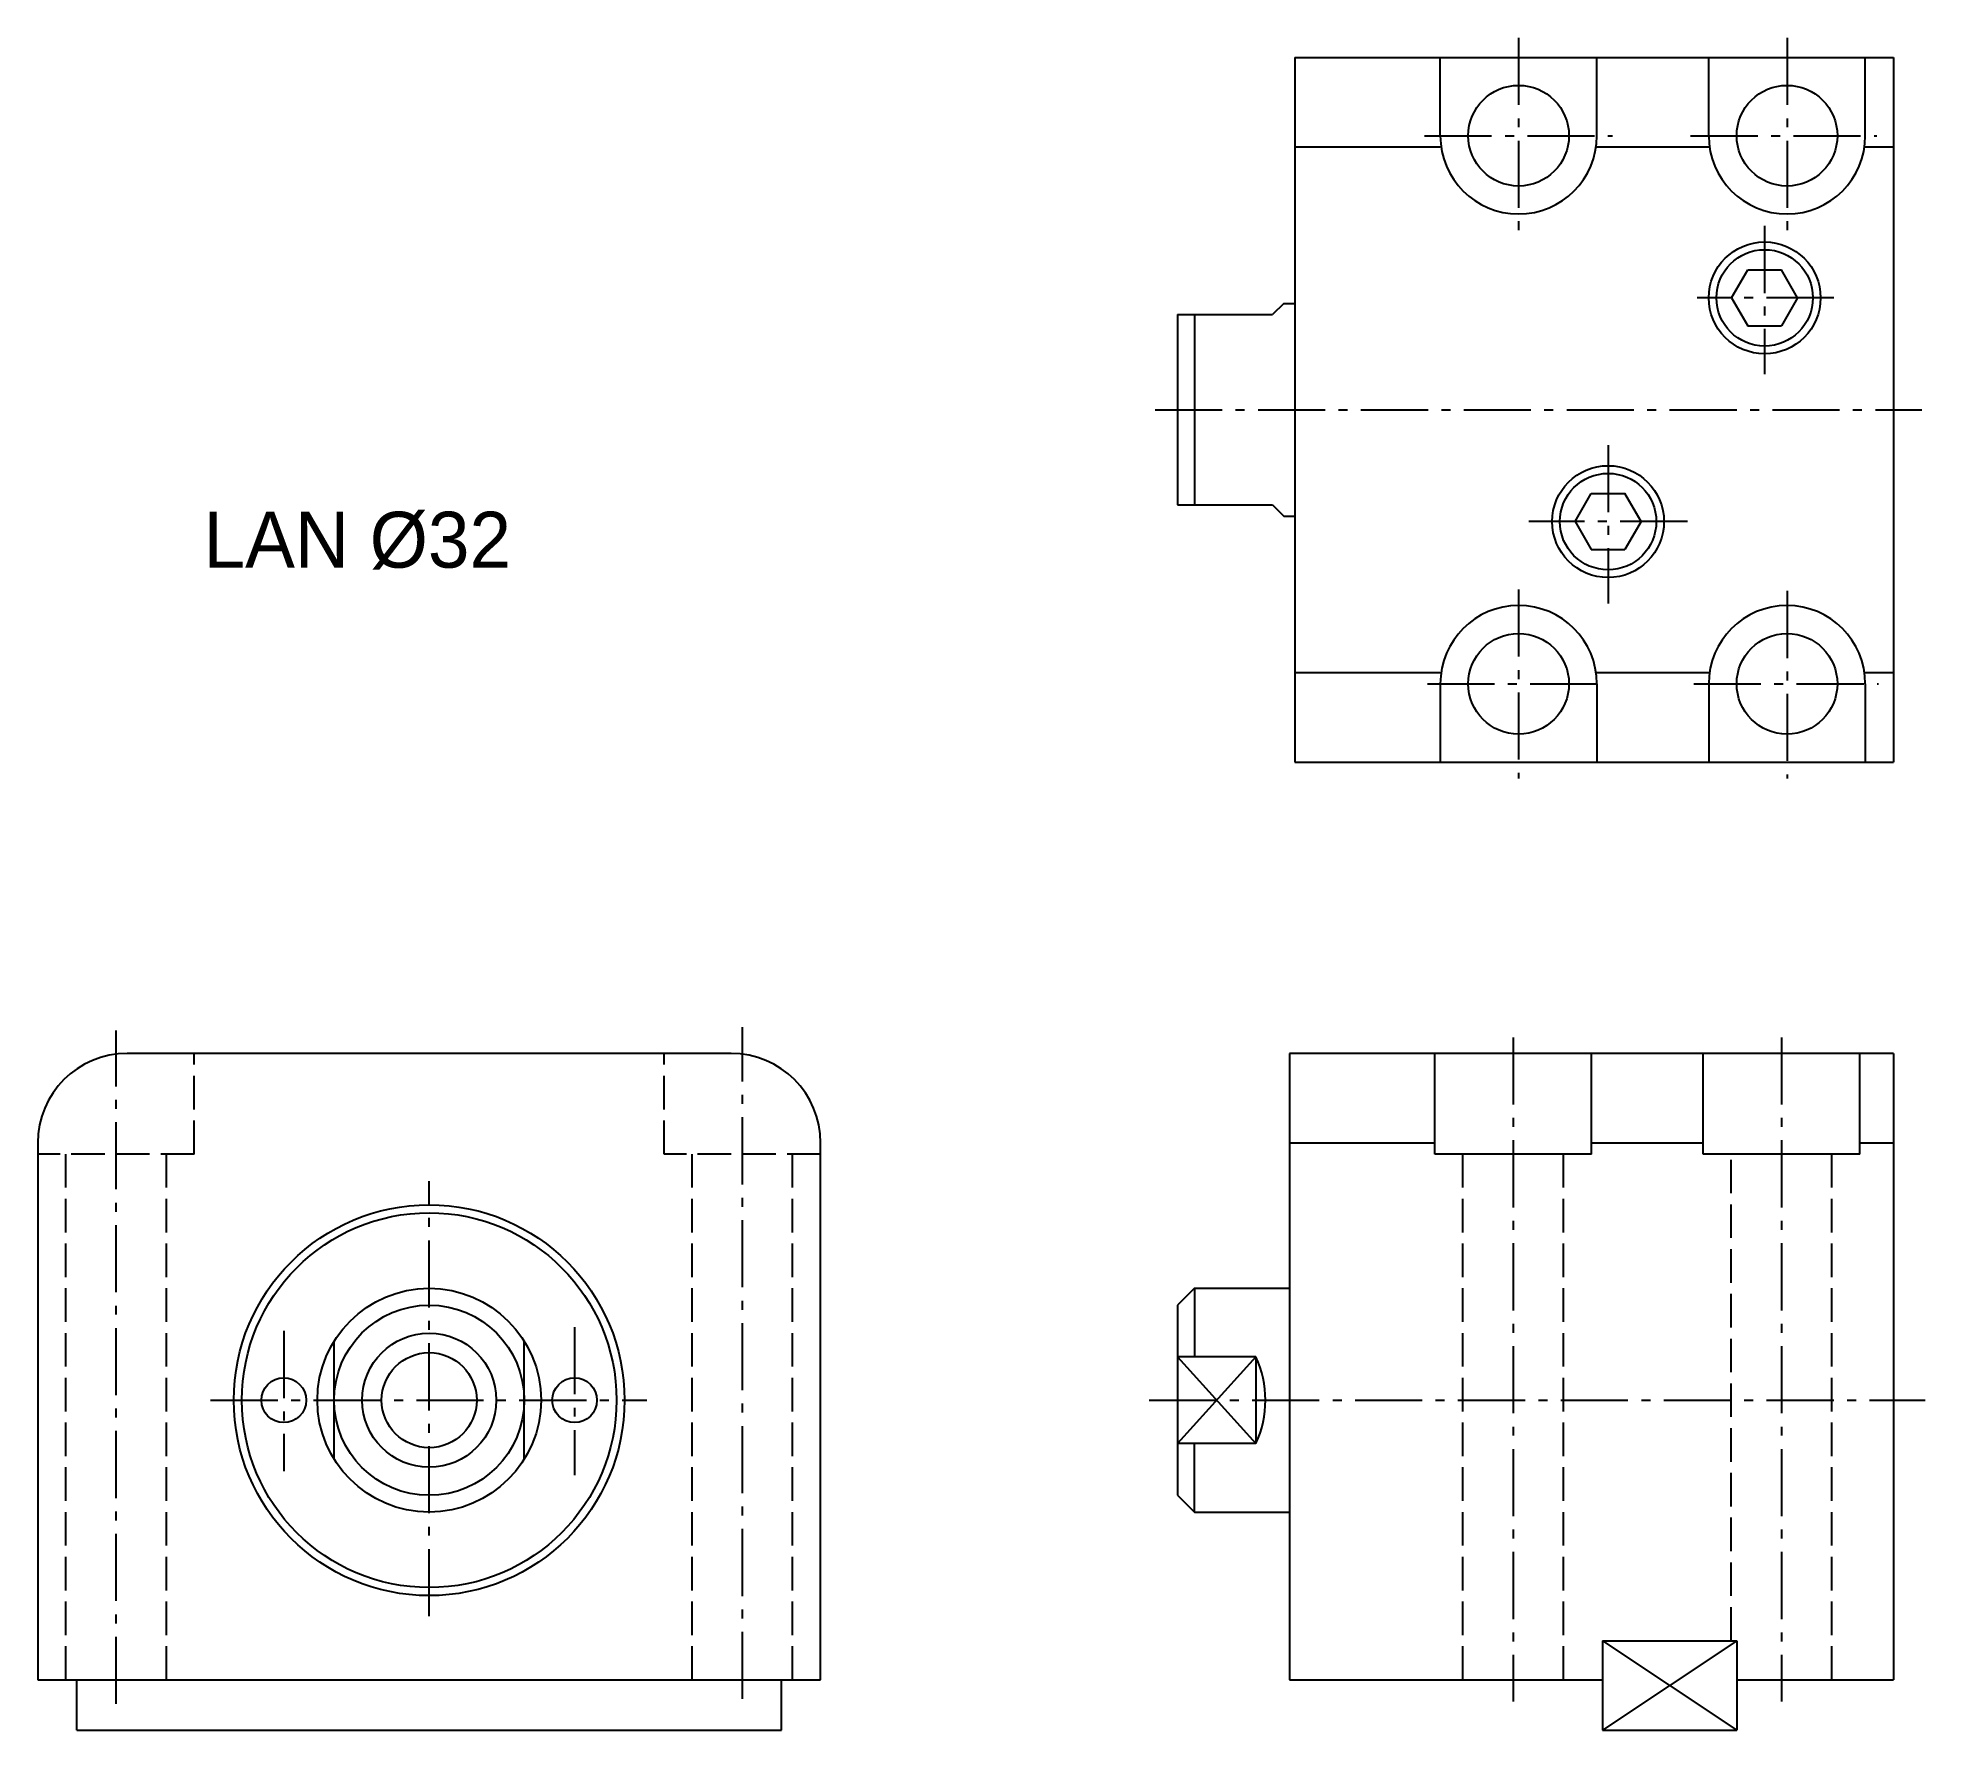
# Model space of a CAD drawing. Extents: x 408 to 577, y 185 to 336.
import ezdxf

# ---------------------------------------------------------------- set-up
doc = ezdxf.new("R2010")
doc.units = 0
doc.header["$MEASUREMENT"] = 0
doc.linetypes.add('DASHED', pattern=[4, 3, -1])
doc.linetypes.add('SCENTER', pattern=[9.2, 6, -1.2, 0.8, -1.2])
doc.layers.get('0').update_dxf_attribs({"linetype": 'CONTINUOUS'})
for name, color, linetype in [('CON', 2, 'CONTINUOUS'), ('DAS', 3, 'DASHED'), ('DIM', 7, 'CONTINUOUS'), ('SCEN', 1, 'SCENTER'), ('UTI', 7, 'CONTINUOUS')]:
    doc.layers.add(name, color=color, linetype=linetype)

# ---------------------------------------------------------------- blocks, each defined once
blk = doc.blocks.new('00000093')
at = {"layer": 'CON'}
for p, q in [((-2.95, 0), (-1.51, 2.5)), ((-1.51, 2.5), (1.51, 2.5)), ((2.95, 0), (1.51, 2.5)), ((2.95, 0), (1.51, -2.5)), ((-2.95, 0), (-1.51, -2.5)), ((-1.51, -2.5), (1.51, -2.5))]:
    blk.add_line(p, q, dxfattribs=at)
for radius in [5, 4.31]:
    blk.add_circle((0, 0), radius, dxfattribs=at)

msp = doc.modelspace()

# ---------------------------------------------------------------- linework, layer by layer
for p, q in [((548.31, 192.64), (560.31, 184.64)), ((560.31, 192.64), (548.31, 184.64))]:
    msp.add_line(p, q)
at = {"layer": 'CON'}
for p, q in [((520.8, 334.18), (520.8, 271.18)), ((520.8, 334.18), (574.31, 334.18)), ((533.8, 327.18), (533.8, 334.18)), ((547.8, 327.18), (547.8, 334.18)), ((557.8, 327.18), (557.8, 334.18)), ((571.8, 327.18), (571.8, 334.18)), ((574.31, 334.18), (574.31, 271.18)), ((520.8, 326.18), (533.8, 326.18)), ((547.8, 326.18), (557.8, 326.18)), ((571.8, 326.18), (574.31, 326.18)), ((510.31, 311.18), (510.31, 294.18)), ((510.31, 311.18), (518.8, 311.18)), ((511.81, 311.18), (511.81, 294.18)), ((519.8, 312.18), (518.8, 311.18)), ((519.8, 312.18), (520.8, 312.18)), ((510.31, 294.18), (518.8, 294.18)), ((518.8, 294.18), (519.8, 293.18)), ((519.8, 293.18), (520.8, 293.18)), ((520.8, 279.18), (533.8, 279.18)), ((547.8, 279.18), (557.8, 279.18)), ((571.8, 279.18), (574.31, 279.18)), ((533.8, 278.18), (533.8, 271.18)), ((547.8, 278.18), (547.8, 271.18)), ((557.8, 278.18), (557.8, 271.18)), ((571.8, 278.18), (571.8, 271.18)), ((520.8, 271.18), (574.31, 271.18)), ((470.39, 245.14), (416.39, 245.14)), ((520.31, 245.14), (520.31, 189.14)), ((574.31, 245.14), (520.31, 245.14)), ((533.31, 236.14), (533.31, 245.14)), ((547.31, 236.14), (547.31, 245.14)), ((557.31, 236.14), (557.31, 245.14)), ((571.31, 236.14), (571.31, 245.14)), ((574.31, 245.14), (574.31, 189.14)), ((408.39, 237.14), (408.39, 189.14)), ((478.39, 189.14), (478.39, 237.14)), ((520.31, 237.14), (533.31, 237.14)), ((547.31, 237.14), (557.31, 237.14)), ((571.31, 237.14), (574.31, 237.14)), ((547.31, 236.14), (533.31, 236.14)), ((571.31, 236.14), (557.31, 236.14)), ((511.81, 224.14), (510.31, 222.64)), ((511.81, 224.14), (520.31, 224.14)), ((511.81, 224.14), (511.81, 218.01)), ((510.31, 222.64), (510.31, 205.64)), ((434.89, 208.87), (434.89, 219.4)), ((451.89, 208.87), (451.89, 219.4)), ((517.31, 218.01), (510.31, 218.01)), ((517.31, 218.01), (517.31, 210.26)), ((517.31, 210.26), (510.31, 210.26)), ((511.81, 204.14), (511.81, 210.26)), ((510.31, 205.64), (511.81, 204.14)), ((511.81, 204.14), (520.31, 204.14)), ((548.31, 192.64), (548.31, 184.64)), ((548.31, 192.64), (560.31, 192.64)), ((560.31, 192.64), (560.31, 184.64)), ((408.39, 189.14), (478.39, 189.14)), ((411.89, 184.64), (411.89, 189.14)), ((474.89, 184.64), (474.89, 189.14)), ((520.31, 189.14), (548.31, 189.14)), ((560.31, 189.14), (574.31, 189.14)), ((411.89, 184.64), (474.89, 184.64)), ((548.31, 184.64), (560.31, 184.64))]:
    msp.add_line(p, q, dxfattribs=at)
for centre, radius in [((540.8, 327.18), 4.5), ((564.8, 327.18), 4.5), ((540.8, 278.18), 4.5), ((564.8, 278.18), 4.5), ((443.39, 214.14), 17.47), ((443.39, 214.14), 16.75), ((443.39, 214.14), 10), ((443.39, 214.14), 8.5), ((443.39, 214.14), 6), ((443.39, 214.14), 4.25), ((430.39, 214.14), 2), ((456.39, 214.14), 2)]:
    msp.add_circle(centre, radius, dxfattribs=at)
for centre, radius, start, end in [((540.8, 327.18), 7, 180, 0), ((564.8, 327.18), 7, 180, 0), ((540.8, 278.18), 7, 0, 180), ((564.8, 278.18), 7, 0, 180), ((416.39, 237.14), 8, 90, 180), ((470.39, 237.14), 8, 0, 90), ((508.91, 214.14), 9.25, 335.2404, 24.7596)]:
    msp.add_arc(centre, radius, start, end, dxfattribs=at)
at = {"layer": 'DAS'}
for p, q in [((422.39, 236.14), (422.39, 245.14)), ((464.39, 236.14), (464.39, 245.14)), ((422.39, 236.14), (408.39, 236.14)), ((410.89, 189.14), (410.89, 236.14)), ((419.89, 189.14), (419.89, 236.14)), ((478.39, 236.14), (464.39, 236.14)), ((466.89, 189.14), (466.89, 236.14)), ((475.89, 189.14), (475.89, 236.14)), ((535.81, 189.14), (535.81, 236.14)), ((544.81, 189.14), (544.81, 236.14)), ((559.81, 192.64), (559.81, 236.14)), ((568.81, 189.14), (568.81, 236.14))]:
    msp.add_line(p, q, dxfattribs=at)
at = {"layer": 'SCEN'}
for p, q in [((540.8, 335.93), (540.8, 318.05)), ((564.8, 335.93), (564.8, 318.39)), ((532.39, 327.18), (549.19, 327.18)), ((556.18, 327.18), (572.82, 327.18)), ((562.8, 319.11), (562.8, 305.85)), ((568.98, 312.68), (556.77, 312.68)), ((508.3, 302.68), (576.86, 302.68)), ((548.8, 299.51), (548.8, 285.35)), ((555.89, 292.68), (541.71, 292.68)), ((540.8, 286.61), (540.8, 269.71)), ((564.8, 286.48), (564.8, 269.71)), ((532.64, 278.18), (548.86, 278.18)), ((556.46, 278.18), (572.98, 278.18)), ((415.39, 186.99), (415.39, 247.18)), ((471.39, 187.43), (471.39, 247.48)), ((540.31, 246.57), (540.31, 187.2)), ((564.31, 246.57), (564.31, 187.2)), ((443.39, 194.83), (443.39, 233.72)), ((430.39, 220.33), (430.39, 207.79)), ((456.39, 220.67), (456.39, 207.45)), ((423.85, 214.14), (462.86, 214.14)), ((507.78, 214.14), (577.16, 214.14))]:
    msp.add_line(p, q, dxfattribs=at)
at = {"layer": 'UTI'}
for p, q in [((510.31, 218.01), (517.31, 210.26)), ((517.31, 218.01), (510.31, 210.26))]:
    msp.add_line(p, q, dxfattribs=at)

# ---------------------------------------------------------------- block references
at = {"layer": 'CON'}
for p in [(562.8, 312.68), (548.8, 292.68)]:
    msp.add_blockref('00000093', p, dxfattribs=at)

# ---------------------------------------------------------------- texts
at = {"layer": 'DIM', "insert": (423.21, 293.56), "char_height": 5, "width": 54.14, "attachment_point": 1}
msp.add_mtext('LAN %%C32', dxfattribs=at)

doc.saveas('drawing.dxf')
